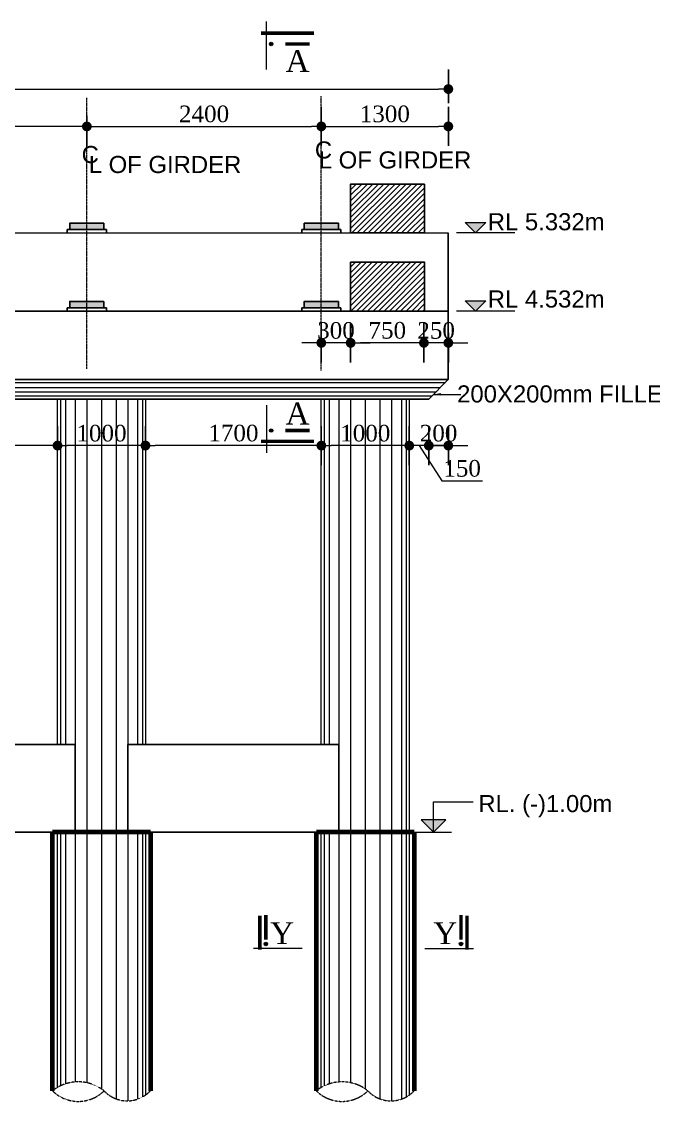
# Model space of a CAD drawing. Header units: millimetres. Extents: x -452357 to 35267, y 81803 to 461763.
# Drawn here: x -149563 to -143096, y 208950 to 219997 of the extents above; entities that cross this region are included whole.
import ezdxf

# ---------------------------------------------------------------- set-up
doc = ezdxf.new("R2010")
doc.units = ezdxf.units.MM
doc.header["$PDMODE"] = 2
doc.linetypes.add('CENTER', pattern=[2, 1.25, -0.25, 0.25, -0.25])
doc.linetypes.add('DASHED', pattern=[0.75, 0.5, -0.25])
doc.layers.get('Defpoints').update_dxf_attribs({"lineweight": 13})
for name, color, linetype, lineweight in [('Center Line', 34, 'Continuous', 15), ('Dimision', 96, 'Continuous', 18), ('hatch', 65, 'Continuous', 15), ('Hatching', 65, 'Continuous', 20), ('Pile', 11, 'Continuous', 15), ('Text', 7, 'Continuous', 15)]:
    doc.layers.add(name, color=color, linetype=linetype, lineweight=lineweight)
doc.layers.add('Pire Line', color=11, linetype='Continuous')
doc.styles.add('ROMANS', font='arial.ttf', dxfattribs={"height": 200})
doc.styles.get("Standard").update_dxf_attribs({"font": 'times.ttf'})
doc.dimstyles.new('ISO-25', dxfattribs={"dimtxt": 175, "dimasz": 100, "dimexe": 65, "dimexo": 115.625, "dimgap": 40, "dimtad": 1, "dimtoh": 1, "dimdec": 0, "dimtxsty": 'Standard', "dimblk": 'DOT', "dimcen": 300, "dimclrd": 256, "dimclre": 256, "dimclrt": 256, "dimadec": 0, "dimazin": 0, "dimtfac": 1, "dimtdec": 0, "dimtix": 1, "dimtmove": 0, "dimatfit": 3, "dimldrblk": 'DOT', "dimfxl": 75, "dimlwd": -1, "dimarcsym": 0})
doc.dimstyles.get("Standard").update_dxf_attribs({"dimtxt": 100, "dimasz": 100, "dimexe": 100, "dimexo": 100, "dimgap": 50, "dimtad": 1, "dimdec": 0, "dimlfac": -1, "dimzin": 0, "dimdsep": 46, "dimtxsty": 'Standard', "dimblk": 'DOT', "dimcen": 0, "dimclrd": 4, "dimclre": 4, "dimclrt": 4, "dimadec": 0, "dimazin": 0, "dimtfac": 1, "dimtdec": 0, "dimtix": 1, "dimtofl": 0, "dimtmove": 0, "dimatfit": 3, "dimfxl": 80, "dimtolj": 1, "dimtzin": 0, "dimlwd": 15, "dimarcsym": 2})

# ---------------------------------------------------------------- blocks, each defined once
blk = doc.blocks.new('_Dot')
at = {"color": 0, "linetype": 'ByBlock', "lineweight": -2}
blk.add_line((-0.5, 0), (-1, 0), dxfattribs=at)
at = {"color": 0, "linetype": 'ByBlock', "const_width": 0.5}
blk.add_lwpolyline([(-0.25, 0, 1), (0.25, 0, 1)], format="xyb", close=True, dxfattribs=at)
blk = doc.blocks.new('*D187')
at = {"layer": 'Defpoints', "color": 0, "ltscale": 3, "transparency": 16777216}
for p in [(-145195, 218924), (-146495, 218281), (-145195, 217648)]:
    blk.add_point(p, dxfattribs=at)
at = {"layer": 'Dimision', "lineweight": -2, "ltscale": 3, "transparency": 16777216}
for p, q in [((-146495, 218724), (-146495, 219124)), ((-145195, 218724), (-145195, 219124))]:
    blk.add_line(p, q, dxfattribs=at)
at = {"layer": 'Dimision', "ltscale": 3, "transparency": 16777216}
blk.add_line((-146395, 218924), (-145295, 218924), dxfattribs=at)
at = {"layer": 'Dimision', "ltscale": 3, "transparency": 16777216, "xscale": 100, "yscale": 100, "zscale": 100, "rotation": 180}
blk.add_blockref('_Dot', (-146495, 218924), dxfattribs=at)
at = {"layer": 'Dimision', "ltscale": 3, "transparency": 16777216, "xscale": 100, "yscale": 100, "zscale": 100}
blk.add_blockref('_Dot', (-145195, 218924), dxfattribs=at)
at = {"layer": 'Dimision', "ltscale": 3, "transparency": 16777216, "insert": (-145845, 219051), "char_height": 170, "attachment_point": 5}
blk.add_mtext('1300', dxfattribs=at)
blk = doc.blocks.new('*D188')
at = {"layer": 'Defpoints', "color": 0, "ltscale": 3, "transparency": 16777216}
for p in [(-148895, 219031), (-151295, 218924), (-151295, 218817)]:
    blk.add_point(p, dxfattribs=at)
at = {"layer": 'Dimision', "lineweight": -2, "ltscale": 3, "transparency": 16777216}
for p, q in [((-151295, 218924), (-151295, 219124)), ((-148895, 218924), (-148895, 218724))]:
    blk.add_line(p, q, dxfattribs=at)
at = {"layer": 'Dimision', "ltscale": 3, "transparency": 16777216}
blk.add_line((-148995, 218924), (-151195, 218924), dxfattribs=at)
at = {"layer": 'Dimision', "ltscale": 3, "transparency": 16777216, "xscale": 100, "yscale": 100, "zscale": 100, "rotation": 180}
blk.add_blockref('_Dot', (-151295, 218924), dxfattribs=at)
at = {"layer": 'Dimision', "ltscale": 3, "transparency": 16777216, "xscale": 100, "yscale": 100, "zscale": 100}
blk.add_blockref('_Dot', (-148895, 218924), dxfattribs=at)
at = {"layer": 'Dimision', "ltscale": 3, "transparency": 16777216, "insert": (-150095, 219051), "char_height": 170, "attachment_point": 5}
blk.add_mtext('2400', dxfattribs=at)
blk = doc.blocks.new('*D189')
at = {"layer": 'Defpoints', "color": 0, "ltscale": 3, "transparency": 16777216}
for p in [(-145195, 219306), (-154995, 219164), (-145195, 219047)]:
    blk.add_point(p, dxfattribs=at)
at = {"layer": 'Dimision', "lineweight": -2, "ltscale": 3, "transparency": 16777216}
for p, q in [((-154995, 219280), (-154995, 219506)), ((-145195, 219163), (-145195, 219506))]:
    blk.add_line(p, q, dxfattribs=at)
at = {"layer": 'Dimision', "ltscale": 3, "transparency": 16777216}
blk.add_line((-154895, 219306), (-145295, 219306), dxfattribs=at)
at = {"layer": 'Dimision', "ltscale": 3, "transparency": 16777216, "xscale": 100, "yscale": 100, "zscale": 100, "rotation": 180}
blk.add_blockref('_Dot', (-154995, 219306), dxfattribs=at)
at = {"layer": 'Dimision', "ltscale": 3, "transparency": 16777216, "xscale": 100, "yscale": 100, "zscale": 100}
blk.add_blockref('_Dot', (-145195, 219306), dxfattribs=at)
at = {"layer": 'Dimision', "ltscale": 3, "transparency": 16777216, "insert": (-150095, 219432), "char_height": 170, "attachment_point": 5}
blk.add_mtext('9800', dxfattribs=at)
blk = doc.blocks.new('*D195')
at = {"layer": 'Defpoints', "color": 0, "ltscale": 3, "transparency": 16777216}
for p in [(-142207, 217095), (-143304, 216135), (-142728, 216135)]:
    blk.add_point(p, dxfattribs=at)
at = {"layer": 'Dimision', "lineweight": -2, "ltscale": 3, "transparency": 16777216}
for p, q in [((-142528, 217095), (-142928, 217095)), ((-142928, 216135), (-142528, 216135))]:
    blk.add_line(p, q, dxfattribs=at)
at = {"layer": 'Dimision', "ltscale": 3, "transparency": 16777216}
blk.add_line((-142728, 216995), (-142728, 216235), dxfattribs=at)
at = {"layer": 'Dimision', "ltscale": 3, "transparency": 16777216, "xscale": 100, "yscale": 100, "zscale": 100}
for p, rotation in [((-142728, 217095), 90), ((-142728, 216135), 270)]:
    blk.add_blockref('_Dot', p, dxfattribs=dict(at, rotation=rotation))
at = {"layer": 'Dimision', "ltscale": 3, "transparency": 16777216, "insert": (-142855, 216615), "char_height": 170, "attachment_point": 5, "rotation": 90}
blk.add_mtext('1000', dxfattribs=at)
blk = doc.blocks.new('*D213')
at = {"layer": 'Defpoints', "color": 0, "ltscale": 3, "transparency": 16777216}
for p in [(-148895, 219031), (-146495, 218924), (-146495, 218817)]:
    blk.add_point(p, dxfattribs=at)
at = {"layer": 'Dimision', "lineweight": -2, "ltscale": 3, "transparency": 16777216}
for p, q in [((-146495, 218924), (-146495, 219124)), ((-148895, 218924), (-148895, 218724))]:
    blk.add_line(p, q, dxfattribs=at)
at = {"layer": 'Dimision', "ltscale": 3, "transparency": 16777216}
blk.add_line((-148795, 218924), (-146595, 218924), dxfattribs=at)
at = {"layer": 'Dimision', "ltscale": 3, "transparency": 16777216, "xscale": 100, "yscale": 100, "zscale": 100, "rotation": 180}
blk.add_blockref('_Dot', (-148895, 218924), dxfattribs=at)
at = {"layer": 'Dimision', "ltscale": 3, "transparency": 16777216, "xscale": 100, "yscale": 100, "zscale": 100}
blk.add_blockref('_Dot', (-146495, 218924), dxfattribs=at)
at = {"layer": 'Dimision', "ltscale": 3, "transparency": 16777216, "insert": (-147695, 219051), "char_height": 170, "attachment_point": 5}
blk.add_mtext('2400', dxfattribs=at)
blk = doc.blocks.new('*D218')
at = {"layer": 'Defpoints', "color": 0, "ltscale": 3, "transparency": 16777216}
for p in [(-145595, 216135), (-145395, 216135), (-145595, 215659)]:
    blk.add_point(p, dxfattribs=at)
at = {"layer": 'Dimision', "lineweight": -2, "ltscale": 3, "transparency": 16777216}
for p, q in [((-145595, 215859), (-145595, 215459)), ((-145395, 215859), (-145395, 215459))]:
    blk.add_line(p, q, dxfattribs=at)
at = {"layer": 'Dimision', "ltscale": 3, "transparency": 16777216}
for p, q in [((-145695, 215659), (-145795, 215659)), ((-145395, 215659), (-145595, 215659)), ((-145395, 215659), (-145595, 215659)), ((-145495, 215659), (-145263, 215298)), ((-145295, 215659), (-145195, 215659)), ((-145263, 215298), (-144844, 215298))]:
    blk.add_line(p, q, dxfattribs=at)
at = {"layer": 'Dimision', "ltscale": 3, "transparency": 16777216, "xscale": 100, "yscale": 100, "zscale": 100}
blk.add_blockref('_Dot', (-145595, 215659), dxfattribs=at)
at = {"layer": 'Dimision', "ltscale": 3, "transparency": 16777216, "xscale": 100, "yscale": 100, "zscale": 100, "rotation": 180}
blk.add_blockref('_Dot', (-145395, 215659), dxfattribs=at)
at = {"layer": 'Dimision', "ltscale": 3, "transparency": 16777216, "insert": (-145054, 215425), "char_height": 170, "attachment_point": 5}
blk.add_mtext('150', dxfattribs=at)
blk = doc.blocks.new('*D219')
at = {"layer": 'Defpoints', "color": 0, "ltscale": 3, "transparency": 16777216}
for p in [(-145595, 216135), (-146495, 215659), (-146495, 215659)]:
    blk.add_point(p, dxfattribs=at)
at = {"layer": 'Dimision', "lineweight": -2, "ltscale": 3, "transparency": 16777216}
for p, q in [((-145595, 215859), (-145595, 215459)), ((-146495, 215659), (-146495, 215459))]:
    blk.add_line(p, q, dxfattribs=at)
at = {"layer": 'Dimision', "ltscale": 3, "transparency": 16777216}
blk.add_line((-145695, 215659), (-146395, 215659), dxfattribs=at)
at = {"layer": 'Dimision', "ltscale": 3, "transparency": 16777216, "xscale": 100, "yscale": 100, "zscale": 100, "rotation": 180}
blk.add_blockref('_Dot', (-146495, 215659), dxfattribs=at)
at = {"layer": 'Dimision', "ltscale": 3, "transparency": 16777216, "xscale": 100, "yscale": 100, "zscale": 100}
blk.add_blockref('_Dot', (-145595, 215659), dxfattribs=at)
at = {"layer": 'Dimision', "ltscale": 3, "transparency": 16777216, "insert": (-146045, 215785), "char_height": 170, "attachment_point": 5}
blk.add_mtext('1000', dxfattribs=at)
blk = doc.blocks.new('*D220')
at = {"layer": 'Defpoints', "color": 0, "ltscale": 3, "transparency": 16777216}
for p in [(-148295, 215659), (-148295, 215659), (-146495, 215659)]:
    blk.add_point(p, dxfattribs=at)
at = {"layer": 'Dimision', "lineweight": -2, "ltscale": 3, "transparency": 16777216}
for p, q in [((-148295, 215659), (-148295, 215859)), ((-146495, 215659), (-146495, 215859))]:
    blk.add_line(p, q, dxfattribs=at)
at = {"layer": 'Dimision', "ltscale": 3, "transparency": 16777216}
blk.add_line((-146595, 215659), (-148195, 215659), dxfattribs=at)
at = {"layer": 'Dimision', "ltscale": 3, "transparency": 16777216, "xscale": 100, "yscale": 100, "zscale": 100, "rotation": 180}
blk.add_blockref('_Dot', (-148295, 215659), dxfattribs=at)
at = {"layer": 'Dimision', "ltscale": 3, "transparency": 16777216, "xscale": 100, "yscale": 100, "zscale": 100}
blk.add_blockref('_Dot', (-146495, 215659), dxfattribs=at)
at = {"layer": 'Dimision', "ltscale": 3, "transparency": 16777216, "insert": (-147395, 215786), "char_height": 170, "attachment_point": 5}
blk.add_mtext('1700', dxfattribs=at)
blk = doc.blocks.new('*D221')
at = {"layer": 'Defpoints', "color": 0, "ltscale": 3, "transparency": 16777216}
for p in [(-149195, 215659), (-149195, 215659), (-148295, 215659)]:
    blk.add_point(p, dxfattribs=at)
at = {"layer": 'Dimision', "lineweight": -2, "ltscale": 3, "transparency": 16777216}
for p, q in [((-149195, 215659), (-149195, 215859)), ((-148295, 215659), (-148295, 215859))]:
    blk.add_line(p, q, dxfattribs=at)
at = {"layer": 'Dimision', "ltscale": 3, "transparency": 16777216}
blk.add_line((-148395, 215659), (-149095, 215659), dxfattribs=at)
at = {"layer": 'Dimision', "ltscale": 3, "transparency": 16777216, "xscale": 100, "yscale": 100, "zscale": 100, "rotation": 180}
blk.add_blockref('_Dot', (-149195, 215659), dxfattribs=at)
at = {"layer": 'Dimision', "ltscale": 3, "transparency": 16777216, "xscale": 100, "yscale": 100, "zscale": 100}
blk.add_blockref('_Dot', (-148295, 215659), dxfattribs=at)
at = {"layer": 'Dimision', "ltscale": 3, "transparency": 16777216, "insert": (-148745, 215785), "char_height": 170, "attachment_point": 5}
blk.add_mtext('1000', dxfattribs=at)
blk = doc.blocks.new('*D222')
at = {"layer": 'Defpoints', "color": 0, "ltscale": 3, "transparency": 16777216}
for p in [(-150995, 215659), (-150995, 215659), (-149195, 215659)]:
    blk.add_point(p, dxfattribs=at)
at = {"layer": 'Dimision', "lineweight": -2, "ltscale": 3, "transparency": 16777216}
for p, q in [((-150995, 215659), (-150995, 215859)), ((-149195, 215659), (-149195, 215859))]:
    blk.add_line(p, q, dxfattribs=at)
at = {"layer": 'Dimision', "ltscale": 3, "transparency": 16777216}
blk.add_line((-149295, 215659), (-150895, 215659), dxfattribs=at)
at = {"layer": 'Dimision', "ltscale": 3, "transparency": 16777216, "xscale": 100, "yscale": 100, "zscale": 100, "rotation": 180}
blk.add_blockref('_Dot', (-150995, 215659), dxfattribs=at)
at = {"layer": 'Dimision', "ltscale": 3, "transparency": 16777216, "xscale": 100, "yscale": 100, "zscale": 100}
blk.add_blockref('_Dot', (-149195, 215659), dxfattribs=at)
at = {"layer": 'Dimision', "ltscale": 3, "transparency": 16777216, "insert": (-150095, 215786), "char_height": 170, "attachment_point": 5}
blk.add_mtext('1700', dxfattribs=at)
blk = doc.blocks.new('*D228')
at = {"layer": 'Defpoints', "color": 0, "ltscale": 3, "transparency": 16777216}
for p in [(-145195, 216335), (-145395, 216135), (-145395, 215659)]:
    blk.add_point(p, dxfattribs=at)
at = {"layer": 'Dimision', "lineweight": -2, "ltscale": 3, "transparency": 16777216}
for p, q in [((-145395, 215859), (-145395, 215459)), ((-145195, 215859), (-145195, 215459))]:
    blk.add_line(p, q, dxfattribs=at)
at = {"layer": 'Dimision', "ltscale": 3, "transparency": 16777216}
for p, q in [((-145495, 215659), (-145595, 215659)), ((-145195, 215659), (-145395, 215659)), ((-145095, 215659), (-144995, 215659))]:
    blk.add_line(p, q, dxfattribs=at)
at = {"layer": 'Dimision', "ltscale": 3, "transparency": 16777216, "xscale": 100, "yscale": 100, "zscale": 100}
blk.add_blockref('_Dot', (-145395, 215659), dxfattribs=at)
at = {"layer": 'Dimision', "ltscale": 3, "transparency": 16777216, "xscale": 100, "yscale": 100, "zscale": 100, "rotation": 180}
blk.add_blockref('_Dot', (-145195, 215659), dxfattribs=at)
at = {"layer": 'Dimision', "ltscale": 3, "transparency": 16777216, "insert": (-145295, 215785), "char_height": 170, "attachment_point": 5}
blk.add_mtext('200', dxfattribs=at)
blk = doc.blocks.new('*D274')
at = {"layer": 'Defpoints', "color": 0, "ltscale": 3, "transparency": 16777216}
for p in [(-146495, 217459), (-146195, 217284), (-146495, 216710)]:
    blk.add_point(p, dxfattribs=at)
at = {"layer": 'Dimision', "lineweight": -2, "ltscale": 3, "transparency": 16777216}
for p, q in [((-146495, 216910), (-146495, 216510)), ((-146195, 216910), (-146195, 216510))]:
    blk.add_line(p, q, dxfattribs=at)
at = {"layer": 'Dimision', "ltscale": 3, "transparency": 16777216}
for p, q in [((-146595, 216710), (-146695, 216710)), ((-146195, 216710), (-146495, 216710)), ((-146095, 216710), (-145995, 216710))]:
    blk.add_line(p, q, dxfattribs=at)
at = {"layer": 'Dimision', "ltscale": 3, "transparency": 16777216, "xscale": 100, "yscale": 100, "zscale": 100}
blk.add_blockref('_Dot', (-146495, 216710), dxfattribs=at)
at = {"layer": 'Dimision', "ltscale": 3, "transparency": 16777216, "xscale": 100, "yscale": 100, "zscale": 100, "rotation": 180}
blk.add_blockref('_Dot', (-146195, 216710), dxfattribs=at)
at = {"layer": 'Dimision', "ltscale": 3, "transparency": 16777216, "insert": (-146345, 216836), "char_height": 170, "attachment_point": 5}
blk.add_mtext('300', dxfattribs=at)
blk = doc.blocks.new('*D275')
at = {"layer": 'Defpoints', "color": 0, "ltscale": 3, "transparency": 16777216}
for p in [(-145445, 216888), (-145195, 216928), (-145445, 216710)]:
    blk.add_point(p, dxfattribs=at)
at = {"layer": 'Dimision', "lineweight": -2, "ltscale": 3, "transparency": 16777216}
for p, q in [((-145445, 216772), (-145445, 216510)), ((-145195, 216812), (-145195, 216510))]:
    blk.add_line(p, q, dxfattribs=at)
at = {"layer": 'Dimision', "ltscale": 3, "transparency": 16777216}
for p, q in [((-145545, 216710), (-145645, 216710)), ((-145195, 216710), (-145445, 216710)), ((-145095, 216710), (-144995, 216710))]:
    blk.add_line(p, q, dxfattribs=at)
at = {"layer": 'Dimision', "ltscale": 3, "transparency": 16777216, "xscale": 100, "yscale": 100, "zscale": 100}
blk.add_blockref('_Dot', (-145445, 216710), dxfattribs=at)
at = {"layer": 'Dimision', "ltscale": 3, "transparency": 16777216, "xscale": 100, "yscale": 100, "zscale": 100, "rotation": 180}
blk.add_blockref('_Dot', (-145195, 216710), dxfattribs=at)
at = {"layer": 'Dimision', "ltscale": 3, "transparency": 16777216, "insert": (-145320, 216836), "char_height": 170, "attachment_point": 5}
blk.add_mtext('250', dxfattribs=at)
blk = doc.blocks.new('*D276')
at = {"layer": 'Defpoints', "color": 0, "ltscale": 3, "transparency": 16777216}
for p in [(-146195, 217459), (-145445, 217284), (-146195, 216710)]:
    blk.add_point(p, dxfattribs=at)
at = {"layer": 'Dimision', "lineweight": -2, "ltscale": 3, "transparency": 16777216}
for p, q in [((-146195, 216910), (-146195, 216510)), ((-145445, 216910), (-145445, 216510))]:
    blk.add_line(p, q, dxfattribs=at)
at = {"layer": 'Dimision', "ltscale": 3, "transparency": 16777216}
blk.add_line((-145545, 216710), (-146095, 216710), dxfattribs=at)
at = {"layer": 'Dimision', "ltscale": 3, "transparency": 16777216, "xscale": 100, "yscale": 100, "zscale": 100, "rotation": 180}
blk.add_blockref('_Dot', (-146195, 216710), dxfattribs=at)
at = {"layer": 'Dimision', "ltscale": 3, "transparency": 16777216, "xscale": 100, "yscale": 100, "zscale": 100}
blk.add_blockref('_Dot', (-145445, 216710), dxfattribs=at)
at = {"layer": 'Dimision', "ltscale": 3, "transparency": 16777216, "insert": (-145820, 216837), "char_height": 170, "attachment_point": 5}
blk.add_mtext('750', dxfattribs=at)

msp = doc.modelspace()

# ---------------------------------------------------------------- hatches: boundary and pattern name
at = {"layer": 'Dimision', "ltscale": 5}
for points in [[(-145024.3, 217940.5), (-144812.2, 217940.5), (-144918.3, 217834.4)], [(-145024.3, 217140.3), (-144812.2, 217140.3), (-144918.3, 217034.3)]]:
    msp.add_hatch(color=256, dxfattribs=at).paths.add_polyline_path(points)
at = {"layer": 'Dimision', "ltscale": 3}
msp.add_hatch(color=256, dxfattribs=at).paths.add_polyline_path([(-145472.6, 211828.9), (-145346.5, 211702.7), (-145220.3, 211828.9)])
at = {"layer": 'hatch', "ltscale": 10}
h = msp.add_hatch(dxfattribs=at)
h.set_pattern_fill('_USER', color=256, scale=40, angle=45, style=0, pattern_type=0)
h.set_pattern_definition([(45, (0, 0), (-28.284271, 28.284271), [])])
h.paths.add_polyline_path([(-153995.5, 217534.3), (-154751.9, 217534.3), (-154751.9, 217034.3), (-153995.5, 217034.3)])
h.paths.add_polyline_path([(-153995.5, 218334.4), (-154751.9, 218334.4), (-154751.9, 217834.4), (-153995.5, 217834.4)])
h.paths.add_polyline_path([(-145438.6, 218334.4), (-146195.1, 218334.4), (-146195.1, 217834.4), (-145438.6, 217834.4)])
h.paths.add_polyline_path([(-145438.6, 217534.3), (-146195.1, 217534.3), (-146195.1, 217034.3), (-145438.6, 217034.3)])
at = {"layer": 'Pire Line', "ltscale": 3}
h = msp.add_hatch(color=256, dxfattribs=at)
h.paths.add_polyline_path([(-148720.3, 217934.4), (-148895.3, 217934.4), (-148895.3, 217869.4), (-148720.3, 217869.4)])
h.paths.add_polyline_path([(-148895.3, 217934.4), (-149070.3, 217934.4), (-149070.3, 217869.4), (-148895.3, 217869.4)])
h = msp.add_hatch(color=256, dxfattribs=at)
h.paths.add_polyline_path([(-146320.3, 217934.4), (-146495.3, 217934.4), (-146495.3, 217869.4), (-146320.3, 217869.4)])
h.paths.add_polyline_path([(-146495.3, 217934.4), (-146670.3, 217934.4), (-146670.3, 217869.4), (-146495.3, 217869.4)])
h = msp.add_hatch(color=256, dxfattribs=at)
h.paths.add_polyline_path([(-148720.3, 217134.3), (-148895.3, 217134.3), (-148895.3, 217069.3), (-148720.3, 217069.3)])
h.paths.add_polyline_path([(-148895.3, 217134.3), (-149070.3, 217134.3), (-149070.3, 217069.3), (-148895.3, 217069.3)])
h = msp.add_hatch(color=256, dxfattribs=at)
h.paths.add_polyline_path([(-146320.3, 217134.3), (-146495.3, 217134.3), (-146495.3, 217069.3), (-146320.3, 217069.3)])
h.paths.add_polyline_path([(-146495.3, 217134.3), (-146670.3, 217134.3), (-146670.3, 217069.3), (-146495.3, 217069.3)])
at = {"layer": 'Text'}
for points in [[(-146991, 219767.7, 1), (-147026.9, 219767.7, 1)], [(-146991, 215812.6, -1), (-147026.9, 215812.6, -1)], [(-147063.2, 210578.4, 1), (-147063.2, 210542.6, 1)], [(-145064.7, 210578.4, -1), (-145064.7, 210542.6, -1)]]:
    msp.add_hatch(color=256, dxfattribs=at).paths.add_polyline_path(points)

# ---------------------------------------------------------------- linework, layer by layer
at = {"layer": 'Center Line', "linetype": 'CENTER'}
for p, q in [((-148895.3, 216445.8), (-148895.3, 219217.1)), ((-146495.3, 216426.4), (-146495.3, 219232.5))]:
    msp.add_line(p, q, dxfattribs=at)
at = {"layer": 'Dimision', "ltscale": 3}
for p, q in [((-147057.1, 219506.6), (-147057.1, 219996.6)), ((-148895.3, 219032.9), (-148895.3, 218921.3)), ((-154995.3, 217834.4), (-145195.3, 217834.4)), ((-147057.1, 216073.7), (-147057.1, 215583.7)), ((-145346.5, 211702.7), (-145346.5, 212016.2)), ((-145346.5, 212016.2), (-144939.7, 212016.2)), ((-145545.2, 211702.7), (-145161.7, 211702.7))]:
    msp.add_line(p, q, dxfattribs=at)
at = {"layer": 'Dimision', "ltscale": 5}
for p, q in [((-144515.1, 217834.4), (-145111.9, 217834.4)), ((-144515.1, 217034.3), (-145111.9, 217034.3))]:
    msp.add_line(p, q, dxfattribs=at)
for points in [[(-145024.3, 217940.5), (-144812.2, 217940.5), (-144918.3, 217834.4)], [(-145024.3, 217140.3), (-144812.2, 217140.3), (-144918.3, 217034.3)]]:
    msp.add_lwpolyline(points, close=True, dxfattribs=at)
at = {"layer": 'Dimision', "ltscale": 3}
msp.add_lwpolyline([(-145220.3, 211828.9), (-145472.6, 211828.9), (-145346.5, 211702.7)], close=True, dxfattribs=at)
at = {"layer": 'hatch', "ltscale": 3}
for p, q in [((-148495.3, 216134.7), (-149295.3, 216134.7)), ((-146095.3, 216134.7), (-146895.3, 216134.7))]:
    msp.add_line(p, q, dxfattribs=at)
at = {"layer": 'hatch', "lineweight": 80, "ltscale": 3}
for p, q in [((-148245.2, 211702.7), (-149245.3, 211702.7)), ((-145545.2, 211702.7), (-146545.3, 211702.7))]:
    msp.add_line(p, q, dxfattribs=at)
for points in [[(-149245.3, 209059.5), (-149245.3, 211702.7)], [(-148245.2, 211702.7), (-148245.2, 209058.1)], [(-146545.3, 209059.5), (-146545.3, 211702.7)], [(-145545.2, 211702.7), (-145545.2, 209058.1)]]:
    msp.add_lwpolyline(points, dxfattribs=at)
at = {"layer": 'Hatching', "ltscale": 3}
for p, q in [((-149165.2, 216134.7), (-149165.2, 212602.7)), ((-149115.2, 216134.7), (-149115.2, 212602.7)), ((-149015.2, 216134.7), (-149015.2, 211702.7)), ((-148895.2, 216134.7), (-148895.2, 211702.7)), ((-148745.2, 216134.7), (-148745.2, 211702.7)), ((-148595.2, 216134.7), (-148595.2, 211702.7)), ((-148475.2, 216134.7), (-148475.2, 211702.7)), ((-148375.2, 216134.7), (-148375.2, 212602.7)), ((-148325.2, 216134.7), (-148325.2, 212602.7)), ((-146465.2, 216134.7), (-146465.2, 212602.7)), ((-146415.2, 216134.7), (-146415.2, 212602.7)), ((-146315.2, 216134.7), (-146315.2, 211702.7)), ((-146195.2, 216134.7), (-146195.2, 211702.7)), ((-146045.2, 216134.7), (-146045.2, 209077.4)), ((-145895.2, 216134.7), (-145895.2, 208975.9)), ((-145775.2, 216134.7), (-145775.2, 208955.5)), ((-145675.2, 216134.7), (-145675.2, 208973.5)), ((-145625.2, 216134.7), (-145625.2, 208995.8)), ((-149165.2, 211702.7), (-149165.2, 209108.6)), ((-149115.2, 211702.7), (-149115.2, 209128.5)), ((-149015.2, 211702.7), (-149015.2, 209148.4)), ((-148895.2, 211702.7), (-148895.2, 209140.6)), ((-148745.2, 211702.7), (-148745.2, 209077.4)), ((-148595.2, 211702.7), (-148595.2, 208975.9)), ((-148475.2, 211702.7), (-148475.2, 208955.5)), ((-148375.2, 211702.7), (-148375.2, 208973.5)), ((-148325.2, 211702.7), (-148325.2, 208995.8)), ((-146465.2, 211702.7), (-146465.2, 209108.6)), ((-146415.2, 211702.7), (-146415.2, 209128.5)), ((-146315.2, 211702.7), (-146315.2, 209148.4)), ((-146195.2, 211702.7), (-146195.2, 209140.6))]:
    msp.add_line(p, q, dxfattribs=at)
at = {"layer": 'Hatching', "ltscale": 5}
for points in [[(-154965.4, 216304.9), (-145225.1, 216304.9)], [(-154913.6, 216253.1), (-145276.9, 216253.1)], [(-154868.8, 216208.3), (-145321.7, 216208.3)], [(-154827.8, 216167.2), (-145362.8, 216167.2)]]:
    msp.add_lwpolyline(points, dxfattribs=at)
at = {"layer": 'Hatching', "ltscale": 3}
for points in [[(-149195.3, 212602.7), (-149195.3, 216134.7), (-148295.2, 216134.7), (-148295.2, 212602.7)], [(-146495.3, 212602.7), (-146495.3, 216134.7), (-145595.2, 216134.7), (-145595.2, 209014.6)], [(-149195.3, 209092.9), (-149195.3, 211702.7)], [(-148295.2, 211702.7), (-148295.2, 209014.6)], [(-146495.3, 209092.9), (-146495.3, 211702.7)]]:
    msp.add_lwpolyline(points, dxfattribs=at)
at = {"layer": 'Pile', "linetype": 'DASHED', "ltscale": 5}
for points in [[(-148245.2, 209058.1, -0.4335865), (-148718.8, 209058.1, 0.3468299), (-149246.6, 209058.1, 0.4104596), (-148718.8, 209058.1)], [(-145545.2, 209058.1, -0.4335865), (-146018.8, 209058.1, 0.3468299), (-146546.6, 209058.1, 0.4104596), (-146018.8, 209058.1)]]:
    msp.add_lwpolyline(points, format="xyb", dxfattribs=at)
at = {"layer": 'Pire Line', "ltscale": 5}
for p, q in [((-149095.3, 217869.4), (-149095.3, 217834.4)), ((-146695.3, 217869.4), (-146695.3, 217834.4)), ((-145195.3, 217834.4), (-145195.3, 216334.7)), ((-149095.3, 217069.3), (-149095.3, 217034.3)), ((-146695.3, 217069.3), (-146695.3, 217034.3)), ((-154995.3, 217034.3), (-145195.3, 217034.3)), ((-145195.3, 216334.7), (-154995.3, 216334.7)), ((-145395.3, 216134.7), (-145195.3, 216334.7)), ((-145395.3, 216134.7), (-154795.3, 216134.7))]:
    msp.add_line(p, q, dxfattribs=at)
at = {"layer": 'Pire Line', "ltscale": 3}
for p, q in [((-148694.6, 217834.4), (-148694.6, 217869.4)), ((-146294.6, 217834.4), (-146294.6, 217869.4)), ((-148694.6, 217034.3), (-148694.6, 217069.3)), ((-146294.6, 217034.3), (-146294.6, 217069.3))]:
    msp.add_line(p, q, dxfattribs=at)
at = {"layer": 'Pire Line', "ltscale": 5}
for points in [[(-145438.6, 218334.4), (-146195.1, 218334.4), (-146195.1, 217834.4), (-145438.6, 217834.4)], [(-148720.3, 217934.4), (-149070.3, 217934.4), (-149070.3, 217869.4), (-148720.3, 217869.4)], [(-146320.3, 217934.4), (-146670.3, 217934.4), (-146670.3, 217869.4), (-146320.3, 217869.4)], [(-145438.6, 217534.3), (-146195.1, 217534.3), (-146195.1, 217034.3), (-145438.6, 217034.3)], [(-148720.3, 217134.3), (-149070.3, 217134.3), (-149070.3, 217069.3), (-148720.3, 217069.3)], [(-146320.3, 217134.3), (-146670.3, 217134.3), (-146670.3, 217069.3), (-146320.3, 217069.3)]]:
    msp.add_lwpolyline(points, close=True, dxfattribs=at)
for points in [[(-148694.6, 217869.4), (-149095.3, 217869.4)], [(-146294.6, 217869.4), (-146695.3, 217869.4)], [(-146195.1, 217034.3), (-146195.1, 217534.3), (-145438.6, 217534.3), (-145438.6, 217034.3)], [(-148694.6, 217069.3), (-149095.3, 217069.3)], [(-146294.6, 217069.3), (-146695.3, 217069.3)], [(-150995.2, 211702.7), (-151175.2, 211702.7), (-151175.2, 212602.7), (-149015.2, 212602.7), (-149015.2, 211702.7), (-150995.2, 211702.7)], [(-146495.3, 211702.7), (-146315.2, 211702.7), (-146315.2, 212602.7), (-148475.2, 212602.7), (-148475.2, 211702.7), (-146495.3, 211702.7)]]:
    msp.add_lwpolyline(points, dxfattribs=at)
at = {"layer": 'Text'}
for p, q in [((-146690.7, 210512.4), (-147190.1, 210512.4)), ((-145437.2, 210512.4), (-144937.7, 210512.4))]:
    msp.add_line(p, q, dxfattribs=at)
at = {"layer": 'Text', "const_width": 35.9}
for points in [[(-147112, 219877.9), (-146569.6, 219877.9)], [(-146863.5, 219767.7), (-146613.9, 219767.7)], [(-146863.5, 215812.6), (-146613.9, 215812.6)], [(-147112, 215702.4), (-146569.6, 215702.4)], [(-147124.3, 210501.1), (-147124.3, 210850.5)], [(-147063.2, 210606), (-147063.2, 210855.5)], [(-145064.7, 210606), (-145064.7, 210855.5)], [(-145003.6, 210501.1), (-145003.6, 210850.5)]]:
    msp.add_lwpolyline(points, dxfattribs=at)
at = {"layer": 'Text'}
for centre in [(-147008.9, 219767.7), (-147008.9, 215812.6), (-147063.2, 210560.5), (-145064.7, 210560.5)]:
    msp.add_circle(centre, 17.9, dxfattribs=at)

# ---------------------------------------------------------------- texts
for s, p in [('A', (-146860.8, 219481.6)), ('A', (-146860.8, 215874.5)), ('Y', (-147018.9, 210558.4)), ('Y', (-145348, 210558.4))]:
    msp.add_text(s, height=224.2, dxfattribs=at).set_placement(p)
at = {"layer": 'Text', "style": 'ROMANS'}
for s, p in [('RL 5.332m ', (-144791.7, 217861.7)), ('RL 4.532m ', (-144791.7, 217071.3)), ('200X200mm FILLET', (-145105.3, 216100.1)), (' RL. (-)1.00m ', (-144955.7, 211909.1))]:
    msp.add_text(s, height=175, dxfattribs=at).set_placement(p)
at = {"layer": 'Text', "char_height": 175, "width": 8235.459, "attachment_point": 1, "style": 'ROMANS'}
for s, insert in [('C', (-148948.5, 218724.1)), ('C', (-146561.1, 218770.8)), ('L OF GIRDER', (-148876.1, 218622.1)), ('L OF GIRDER', (-146521.7, 218668.8))]:
    msp.add_mtext(s, dxfattribs=dict(at, insert=insert))

# ---------------------------------------------------------------- dimensions: what is measured, and where the dimension line sits
at = {"layer": 'Dimision', "ltscale": 3}
for base, p1, p2, picture, middle in [((-145195.3, 219305.6), (-154995.3, 219164.1), (-145195.3, 219047.4), '*D189', (-150095.3, 219305.6)), ((-145395.3, 215659), (-145195.3, 216334.7), (-145395.3, 216134.7), '*D228', (-145295.3, 215659))]:
    dim = msp.add_linear_dim(base=base, p1=p1, p2=p2, dimstyle='ISO-25', override={"dimtxt": 170, "dimexe": 200, "dimfxl": 200, "dimfxlon": 1}, dxfattribs=at)
    dim.commit()
    dim.dimension.update_dxf_attribs({"geometry": picture, "text_midpoint": middle, "dimtype": 160})
for base, p1, p2, picture, middle in [((-151295.3, 218924.2), (-148895.3, 219030.6), (-151295.3, 218817.5), '*D188', (-150095.3, 219050.7)), ((-146495.3, 216709.8), (-146195.1, 217284.1), (-146495.3, 217459.3), '*D274', (-146345.2, 216836.3)), ((-146195.1, 216709.8), (-145444.9, 217284.1), (-146195.1, 217459.3), '*D276', (-145820, 216836.6)), ((-145444.9, 216709.8), (-145195.3, 216927.9), (-145444.9, 216887.5), '*D275', (-145320.1, 216836.3))]:
    dim = msp.add_linear_dim(base=base, p1=p1, p2=p2, angle=180, dimstyle='ISO-25', override={"dimtxt": 170, "dimexe": 200, "dimfxl": 200, "dimfxlon": 1}, dxfattribs=at)
    dim.commit()
    dim.dimension.update_dxf_attribs({"geometry": picture, "text_midpoint": middle})
for base, p1, p2, picture, middle in [((-146495.3, 218924.2), (-148895.3, 219030.6), (-146495.3, 218817.5), '*D213', (-147695.3, 219050.7)), ((-145195.3, 218924.2), (-146495.3, 218280.8), (-145195.3, 217648.4), '*D187', (-145845.3, 219050.7))]:
    dim = msp.add_linear_dim(base=base, p1=p1, p2=p2, dimstyle='ISO-25', override={"dimtxt": 170, "dimexe": 200, "dimfxl": 200, "dimfxlon": 1}, dxfattribs=at)
    dim.commit()
    dim.dimension.update_dxf_attribs({"geometry": picture, "text_midpoint": middle})
dim = msp.add_linear_dim(base=(-142728.2, 216134.7), p1=(-142207, 217094.7), p2=(-143304.2, 216134.7), angle=90, text='1000', dimstyle='ISO-25', override={"dimtxt": 170, "dimexe": 200, "dimfxl": 200, "dimfxlon": 1}, dxfattribs=at)
dim.commit()
dim.dimension.update_dxf_attribs({"geometry": '*D195', "text_midpoint": (-142854.6, 216614.7)})
for base, p1, p2, text, picture, middle in [((-146495.3, 215659), (-145595.3, 216134.7), (-146495.3, 215659), '1000', '*D219', (-146045.3, 215785.5)), ((-150995.3, 215659), (-149195.3, 215659), (-150995.3, 215659), '1700', '*D222', (-150095.3, 215785.7)), ((-149195.3, 215659), (-148295.3, 215659), (-149195.3, 215659), '1000', '*D221', (-148745.3, 215785.5)), ((-148295.3, 215659), (-146495.3, 215659), (-148295.3, 215659), '1700', '*D220', (-147395.3, 215785.7))]:
    dim = msp.add_linear_dim(base=base, p1=p1, p2=p2, text=text, dimstyle='ISO-25', override={"dimtxt": 170, "dimexe": 200, "dimfxl": 200, "dimfxlon": 1}, dxfattribs=at)
    dim.commit()
    dim.dimension.update_dxf_attribs({"geometry": picture, "text_midpoint": middle})
dim = msp.add_linear_dim(base=(-145595.3, 215659), p1=(-145395.3, 216134.7), p2=(-145595.3, 216134.7), text='150', dimstyle='ISO-25', override={"dimtxt": 170, "dimexe": 200, "dimtmove": 1, "dimfxl": 200, "dimfxlon": 1}, dxfattribs=at)
dim.commit()
dim.dimension.update_dxf_attribs({"geometry": '*D218', "text_midpoint": (-145222.6, 215298.2), "dimtype": 160})

# ---------------------------------------------------------------- leaders
at = {"layer": 'Dimision', "ltscale": 10}
msp.add_leader([(-145346.8, 216183.2), (-145068.4, 216183.3)], dimstyle='Standard', override={"dimasz": 75}, dxfattribs=at)

doc.saveas('drawing.dxf')
